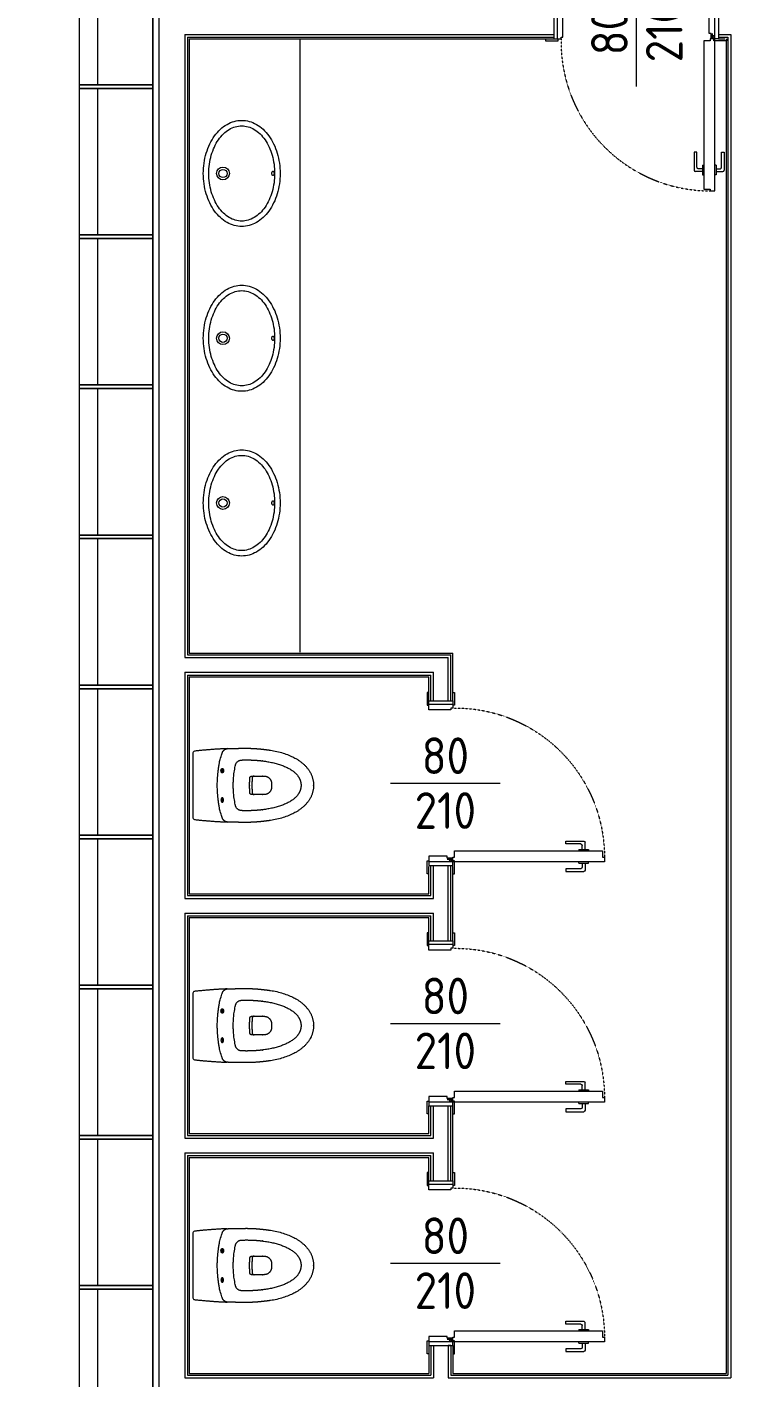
# Model space of a CAD drawing. Header units: millimetres. Extents: x 153 to 11230, y 154 to 10357.
# Drawn here: x 9637 to 10026, y 863 to 1601 of the extents above; entities that cross this region are included whole.
import ezdxf
from ezdxf.enums import TextEntityAlignment as Align

# ---------------------------------------------------------------- set-up
doc = ezdxf.new("R2010")
doc.units = ezdxf.units.MM
doc.linetypes.add('AUSGEZOGEN', pattern=[0])
doc.linetypes.add('HIDDEN4', pattern=[0.125, 0.025, -0.1])
for name, color, linetype, lineweight in [('430_TAVOLATI_001-AM_0', 3, 'Continuous', 0), ('436_INTONACO_001-AM_0', 8, 'Continuous', 0), ('437_RIVESTIMENTI_001-AM_0', 13, 'Continuous', 0), ('439_TESTI_SERRAMENTI_001-AM_0', 11, 'Continuous', 0), ('441_SERRAMENTI_001-AM_0', 1, 'Continuous', 0), ('442_SANITARI_001-AM_0', 6, 'Continuous', 0), ('490_CAMPITURE_001-AM_0', 9, 'Continuous', 0), ('_Arredo Esserbella', 6, 'Continuous', 0)]:
    doc.layers.add(name, color=color, linetype=linetype, lineweight=lineweight)
doc.styles.get("Standard").update_dxf_attribs({"font": 'isocp.shx'})

# ---------------------------------------------------------------- blocks, each defined once
blk = doc.blocks.new('DOOR_80')
at = {"linetype": 'Continuous'}
for p, q in [((1.25, 69), (1.25, 74.25)), ((1.25, 74.25), (2, 74.25)), ((8.75, 74.25), (8, 74.25)), ((8.75, 69), (8.75, 74.25)), ((-3.25, 61.88), (-3.25, 71.63)), ((1.25, 72.38), (-2.5, 72.38)), ((-1.75, 70.13), (-1.75, 61.88)), ((1.25, 70.88), (-1, 70.88)), ((1.25, 69), (2, 69)), ((8.75, 69), (8, 69)), ((8.75, 72.38), (12.5, 72.38)), ((8.75, 70.88), (11, 70.88)), ((11.75, 70.13), (11.75, 61.88)), ((13.25, 61.88), (13.25, 71.63)), ((-1.75, 61.88), (-3.25, 61.88)), ((11.75, 61.88), (13.25, 61.88))]:
    blk.add_line(p, q, dxfattribs=at)
for p, q in [((45, -34), (45, 26)), ((3.25, 0), (3.25, -1.25)), ((3.25, -1.25), (3.25, -3))]:
    blk.add_line(p, q)
blk.add_lwpolyline([(8, 1), (8, 82), (4.5, 82), (4.5, 83), (2, 83), (2, 0), (4.5, 0), (4.5, 1)], close=True, dxfattribs=at)
for points in [[(-4.5, 0), (-4.5, 1), (2.5, 1), (2.5, 0)], [(2, 0), (4, 0), (4, -3), (5, -3), (5, -13), (2, -13)], [(94.5, 0), (94.5, 1), (87.5, 1), (87.5, 0)], [(88, 0), (86, 0), (86, -1), (85, -1), (85, -13), (88, -13)], [(-4.5, -13), (-4.5, -14), (2.5, -14), (2.5, -13)], [(94.5, -13), (94.5, -14), (87.5, -14), (87.5, -13)]]:
    blk.add_lwpolyline(points)
for points in [[(0, 0), (2, 0), (2, -13), (0, -13)], [(90, 0), (88, 0), (88, -13), (90, -13)]]:
    blk.add_lwpolyline(points, close=True)
blk.add_circle((3.25, -1.25), 0.75)
at = {"linetype": 'HIDDEN4'}
blk.add_arc((4.5, 1.49), 81.51, 358.95361, 90, dxfattribs=at)
at = {"linetype": 'Continuous'}
for centre, start, end in [((-2.5, 71.63), 90, 180), ((-1, 70.13), 90, 180), ((11, 70.13), 360, 90), ((12.5, 71.63), 360, 90)]:
    blk.add_arc(centre, 0.75, start, end, dxfattribs=at)
blk = doc.blocks.new('Etichetta_porte-H20')
for p in [(-15, 0), (15, 0)]:
    blk.add_attdef('000', text='', height=20, rotation=90).set_placement(p, align=Align.MIDDLE)
blk = doc.blocks.new('WC_ALA-SOSPESA')
for points, weights, degree, knots in [([(0, 67.96), (-0.01, 67.96), (-0.01, 67.96), (-0.02, 67.96), (-2.21, 67.89), (-6.65, 66.96), (-11.84, 62.57), (-16.02, 56.69), (-18.66, 48.41), (-19.23, 44.11), (-19.79, 39.93), (-20.25, 35.66), (-20.25, 31.43), (-20.25, 28.48), (-20.2, 25.51), (-20.1, 22.54), (-20.08, 21.95), (-20.09, 21.36), (-20.04, 20.77), (-19.92, 19.45), (-19, 18.44), (-17.77, 17.99), (-17.49, 17.89), (-17.21, 17.79), (-16.94, 17.69), (-11.59, 15.76), (-3.14, 15.3), (0, 15.3), (3.14, 15.3), (11.59, 15.76), (16.94, 17.69), (17.21, 17.79), (17.49, 17.89), (17.77, 17.99), (19, 18.44), (19.92, 19.45), (20.04, 20.77), (20.09, 21.36), (20.08, 21.95), (20.1, 22.54), (20.2, 25.51), (20.25, 28.48), (20.25, 31.43), (20.25, 35.66), (19.79, 39.93), (19.23, 44.11), (18.66, 48.41), (16.02, 56.69), (11.84, 62.57), (6.65, 66.96), (2.21, 67.89), (0.02, 67.96), (0.01, 67.96), (0.01, 67.96), (0, 67.96)], [0.923211917899, 0.923211917899, 0.923211917899, 0.923211917899, 0.923211917899, 0.923211917899, 0.923211917899, 0.923211917899, 0.923211917899, 0.923211917899, 0.947648994068, 0.981148846149, 1.02371147414, 1.00703240501, 0.991745043453, 0.977849389459, 0.975126416576, 0.972456884947, 0.969840794572, 0.88655758338, 0.896610651856, 1, 1, 1, 1, 1, 1, 1, 1, 1, 1, 1, 1, 1, 0.896610651856, 0.88655758338, 0.969840794572, 0.972456884947, 0.975126416576, 0.977849389459, 0.991745043453, 1.00703240501, 1.02371147414, 0.981148846149, 0.947648994068, 0.923211917899, 0.923211917899, 0.923211917899, 0.923211917899, 0.923211917899, 0.923211917899, 0.923211917899, 0.923211917899, 0.923211917899, 0.923211917899], 3, [2306.030606, 2306.030606, 2306.030606, 2306.030606, 2306.249364, 2306.249364, 2306.249364, 2314.350004, 2322.397859, 2330.901274, 2342.329252, 2342.329252, 2342.329252, 2444.395177, 2444.395177, 2444.395177, 2510.03789, 2510.03789, 2510.03789, 2522.901144, 2522.901144, 2522.901144, 2559.942247, 2559.942247, 2559.942247, 2568.762676, 2568.762676, 2568.762676, 2581.798922, 2581.798922, 2581.798922, 2594.835168, 2594.835168, 2594.835168, 2603.655598, 2603.655598, 2603.655598, 2640.696701, 2640.696701, 2640.696701, 2653.559955, 2653.559955, 2653.559955, 2719.202668, 2719.202668, 2719.202668, 2821.268592, 2821.268592, 2821.268592, 2832.696571, 2841.199986, 2849.247841, 2857.348481, 2857.348481, 2857.348481, 2857.567238, 2857.567238, 2857.567238, 2857.567238]), ([(0, 61.09), (-2.44, 61.09), (-5.02, 60.01), (-7.18, 57.41), (-11.84, 51.84), (-13.88, 41.93), (-13.88, 31.28), (-13.88, 30.36), (-13.86, 29.44), (-13.82, 28.52), (-13.76, 26.9), (-12.72, 25.64), (-11.13, 25.27), (-7.12, 24.32), (-2.45, 24.01), (0, 24.01), (2.45, 24.01), (7.12, 24.32), (11.13, 25.27), (12.72, 25.64), (13.76, 26.9), (13.82, 28.52), (13.86, 29.44), (13.88, 30.36), (13.88, 31.28), (13.88, 41.93), (11.84, 51.84), (7.18, 57.41), (5.02, 60.01), (2.44, 61.09), (0, 61.09)], [1.02146402213, 0.962623174711, 0.921141007612, 0.89701752083, 0.858745488331, 0.904969439385, 1.03568937399, 1.02299622234, 1.01109976434, 1, 0.864616812789, 0.864616812789, 1, 1, 1, 1, 1, 1, 1, 0.864616812789, 0.864616812789, 1, 1.01109976434, 1.02299622234, 1.03568937399, 0.904969439385, 0.858745488331, 0.89701752083, 0.921141007612, 0.962623174711, 1.02146402213], 3, [-419.421737, -419.421737, -419.421737, -419.421737, -293.276579, -293.276579, -293.276579, -64.6627, -64.6627, -64.6627, -42.463862, -42.463862, -42.463862, 2.148896, 2.148896, 2.148896, 11.760351, 11.760351, 11.760351, 21.371807, 21.371807, 21.371807, 65.984565, 65.984565, 65.984565, 88.183403, 88.183403, 88.183403, 316.797282, 316.797282, 316.797282, 442.94244, 442.94244, 442.94244, 442.94244]), ([(0, 44.94), (-0.25, 44.94), (-0.49, 44.94), (-0.73, 44.94), (-0.84, 44.94), (-0.95, 44.94), (-1.06, 44.94), (-3.26, 44.94), (-4.88, 43.44), (-5.05, 41.25), (-5.06, 41.07), (-5.09, 40.82), (-5.09, 40.65), (-5.09, 38.48), (-5.09, 36.31), (-5.09, 34.14), (-5.09, 33.59), (-4.72, 33.19), (-4.18, 33.14), (-4.12, 33.14), (-4.06, 33.13), (-4, 33.13), (-2.68, 33.02), (-1.34, 32.96), (0, 32.96), (0, 32.96), (0, 32.96), (0, 32.96), (0, 32.96), (0, 32.96), (0, 32.96), (1.34, 32.96), (2.68, 33.02), (4, 33.13), (4.06, 33.13), (4.12, 33.14), (4.18, 33.14), (4.72, 33.19), (5.09, 33.59), (5.09, 34.14), (5.09, 36.31), (5.09, 38.48), (5.09, 40.65), (5.09, 40.82), (5.06, 41.07), (5.05, 41.25), (4.88, 43.44), (3.26, 44.94), (1.06, 44.94), (0.95, 44.94), (0.84, 44.94), (0.73, 44.94), (0.49, 44.94), (0.25, 44.94), (0, 44.94)], [0.998622937592, 0.998622937592, 0.998622937592, 0.998622937592, 0.998622937592, 0.998622937592, 0.998622937592, 0.82129183161, 0.82129183161, 0.998622937592, 0.998622937592, 0.998622937592, 0.998622937592, 0.998622937592, 0.998622937592, 0.998622937592, 0.823017726886, 0.823017726886, 0.998622937592, 0.999080874228, 0.999539895031, 1, 0.989677120539, 0.979899978399, 0.97066857358, 0.970679577528, 0.970690582251, 0.97070158775, 0.970690582251, 0.970679577528, 0.97066857358, 0.979899978399, 0.989677120539, 1, 0.999539895031, 0.999080874228, 0.998622937592, 0.823017726886, 0.823017726886, 0.998622937592, 0.998622937592, 0.998622937592, 0.998622937592, 0.998622937592, 0.998622937592, 0.998622937592, 0.82129183161, 0.82129183161, 0.998622937592, 0.998622937592, 0.998622937592, 0.998622937592, 0.998622937592, 0.998622937592, 0.998622937592], 3, [-74.161711, -74.161711, -74.161711, -74.161711, -66.540226, -66.540226, -66.540226, -63.243118, -63.243118, -63.243118, -4.852603, -4.852603, -4.852603, 0.382783, 0.382783, 0.382783, 65.456031, 65.456031, 65.456031, 79.98245, 79.98245, 79.98245, 81.930863, 81.930863, 81.930863, 125.645303, 125.645303, 125.645303, 125.697422, 125.697422, 125.697422, 125.749542, 125.749542, 125.749542, 169.463982, 169.463982, 169.463982, 171.412395, 171.412395, 171.412395, 185.938813, 185.938813, 185.938813, 251.012061, 251.012061, 251.012061, 256.247447, 256.247447, 256.247447, 314.637962, 314.637962, 314.637962, 317.935071, 317.935071, 317.935071, 325.556555, 325.556555, 325.556555, 325.556555]), ([(-5.09, 35.41), (-5.09, 34.86), (-4.72, 34.46), (-4.18, 34.41), (-4.12, 34.4), (-4.06, 34.4), (-4, 34.39), (-2.68, 34.29), (-1.34, 34.22), (0, 34.22), (1.34, 34.22), (2.68, 34.29), (4, 34.39), (4.06, 34.4), (4.12, 34.4), (4.18, 34.41), (4.72, 34.46), (5.09, 34.86), (5.09, 35.41)], [1, 0.824152636501, 0.824152636501, 1, 1.00045856811, 1.00091822189, 1.00137896132, 0.991017196709, 0.981204531436, 0.971940965507, 0.981204531436, 0.991017196709, 1.00137896132, 1.00091822189, 1.00045856811, 1, 0.824152636501, 0.824152636501, 1], 3, [0, 0, 0, 0, 14.526419, 14.526419, 14.526419, 16.474831, 16.474831, 16.474831, 60.293515, 60.293515, 60.293515, 104.112198, 104.112198, 104.112198, 106.060611, 106.060611, 106.060611, 120.58703, 120.58703, 120.58703, 120.58703]), ([(-20.04, 20.77), (-19.79, 14.68), (-19.34, 8.68), (-18.67, 2.88), (-18.6, 2.35), (-18.21, 2), (-17.67, 2), (-11.78, 2), (-5.89, 2), (0, 2), (5.89, 2), (11.78, 2), (17.67, 2), (18.21, 2), (18.6, 2.35), (18.67, 2.88), (19.34, 8.68), (19.79, 14.68), (20.04, 20.77)], [0.947377087264, 0.921871766397, 0.901566528895, 0.88646137476, 0.736662617774, 0.736662617774, 0.88646137476, 0.88646137476, 0.88646137476, 0.88646137476, 0.88646137476, 0.88646137476, 0.88646137476, 0.736662617774, 0.736662617774, 0.88646137476, 0.901566528895, 0.921871766397, 0.947377087264], 3, [-320.073383, -320.073383, -320.073383, -320.073383, -191.690695, -191.690695, -191.690695, -177.450537, -177.450537, -177.450537, -0.731569, -0.731569, -0.731569, 175.987398, 175.987398, 175.987398, 190.227556, 190.227556, 190.227556, 318.610244, 318.610244, 318.610244, 318.610244]), ([(-9.21, 18.02), (-9.21, 17.32), (-7.99, 17.32), (-6.77, 17.32), (-6.77, 18.02), (-6.77, 18.72), (-7.99, 18.72), (-9.21, 18.72), (-9.21, 18.02)], [1, 0.707106781187, 1, 0.707106781187, 1, 0.707106781187, 1, 0.707106781187, 1], 2, [0, 0, 0, 14.926284, 14.926284, 29.852567, 29.852567, 44.778851, 44.778851, 59.705134, 59.705134, 59.705134]), ([(-6.87, 17.75), (-7.18, 18.17), (-7.99, 18.17), (-8.8, 18.17), (-9.11, 17.75)], [0.886103411618, 0.784511083164, 1, 0.784511083164, 0.886103411618], 2, [33.797208, 33.797208, 33.797208, 44.778851, 44.778851, 55.760493, 55.760493, 55.760493]), ([(9.21, 18.02), (9.21, 17.32), (7.99, 17.32), (6.77, 17.32), (6.77, 18.02), (6.77, 18.72), (7.99, 18.72), (9.21, 18.72), (9.21, 18.02)], [1, 0.707106781187, 1, 0.707106781187, 1, 0.707106781187, 1, 0.707106781187, 1], 2, [0, 0, 0, 14.926284, 14.926284, 29.852567, 29.852567, 44.778851, 44.778851, 59.705134, 59.705134, 59.705134]), ([(6.87, 17.75), (7.18, 18.17), (7.99, 18.17), (8.8, 18.17), (9.11, 17.75)], [0.886103411618, 0.784511083164, 1, 0.784511083164, 0.886103411618], 2, [33.797208, 33.797208, 33.797208, 44.778851, 44.778851, 55.760493, 55.760493, 55.760493])]:
    blk.add_rational_spline(points, weights, degree=degree, knots=knots)
blk.add_rational_spline([(-0.01, 32.96), (0, 32.96), (0, 32.96)], [1, 0.999989187147, 1], degree=2)
blk = doc.blocks.new('perim mens frag W800')
at = {"transparency": 33554687, "flags": 128}
for points in [[(-420, 200), (-400, 200), (-400, -200), (-420, -200)], [(400, 200), (420, 200), (420, -200), (400, -200)], [(-400, 100), (400, 100), (400, -200), (-400, -200)]]:
    blk.add_lwpolyline(points, close=True, dxfattribs=at)
at = {"transparency": 33554559, "flags": 128}
blk.add_lwpolyline([(-400, 200), (400, 200), (400, -200), (-400, -200)], close=True, dxfattribs=at)

msp = doc.modelspace()

# ---------------------------------------------------------------- hatches: boundary and pattern name
at = {"layer": '490_CAMPITURE_001-AM_0'}
h = msp.add_hatch(dxfattribs=at)
h.set_pattern_fill('ANSI37', color=256, scale=5, style=0)
h.set_pattern_definition([(45, (183.315, 9445.208), (-11.22532, 11.22532), []), (135, (183.315, 9445.208), (-11.22532, -11.22532), [])])
h.paths.add_polyline_path([(7927.257, 422.208), (7927.257, 391.207), (7949.315, 391.207), (7949.315, 379.208), (10388.315, 379.208), (10388.315, 1904.208), (10333.315, 1904.208), (10333.315, 1879.208), (10360.315, 1879.208), (10360.315, 1799.208), (10330.315, 1799.208), (10330.315, 1739.208), (10345.315, 1739.208), (10345.315, 422.208)])
h.paths.add_polyline_path([(9517.033, 400.813, -1), (9542.033, 400.813, -1)], flags=16)
h.paths.add_polyline_path([(8399.385, 400.813, -1), (8374.385, 400.813, -1)], flags=16)
h.paths.add_polyline_path([(10343.029, 1769.21, -1), (10368.029, 1769.21, -1)], flags=16)

# ---------------------------------------------------------------- linework, layer by layer
at = {"layer": '430_TAVOLATI_001-AM_0', "linetype": 'AUSGEZOGEN'}
for p, q in [((9925.065, 1604.708), (9925.065, 1596.708)), ((9723.315, 1596.708), (9723.315, 1256.208)), ((9723.315, 1596.708), (9925.065, 1596.708)), ((10015.065, 1596.708), (10021.815, 1596.708)), ((10021.815, 1596.708), (10021.815, 862.708)), ((9723.315, 1256.208), (9867.315, 1256.208)), ((9867.315, 1232.678), (9867.315, 1256.208)), ((9723.315, 1248.208), (9723.315, 1124.708)), ((9723.315, 1248.208), (9859.315, 1248.208)), ((9859.315, 1232.678), (9859.315, 1248.208)), ((9859.315, 1124.708), (9859.315, 1142.678)), ((9859.315, 1142.678), (9867.315, 1142.678)), ((9867.315, 1101.428), (9867.315, 1142.678)), ((9723.315, 1124.708), (9859.315, 1124.708)), ((9723.315, 1116.708), (9723.315, 993.708)), ((9723.315, 1116.708), (9859.315, 1116.708)), ((9859.315, 1101.428), (9859.315, 1116.708)), ((9859.315, 1101.428), (9867.315, 1101.428)), ((9859.313, 1011.428), (9867.313, 1011.428)), ((9859.315, 993.708), (9859.313, 1011.428)), ((9867.313, 970.428), (9867.313, 1011.428)), ((9723.315, 993.708), (9859.315, 993.708)), ((9723.315, 985.708), (9723.315, 862.708)), ((9723.315, 985.708), (9859.315, 985.708)), ((9859.313, 970.428), (9859.315, 985.708)), ((9859.313, 970.428), (9867.313, 970.428)), ((9859.315, 880.428), (9867.315, 880.428)), ((9859.315, 880.428), (9859.315, 862.708)), ((9867.315, 880.428), (9867.315, 862.708)), ((9723.315, 862.708), (9859.315, 862.708)), ((9867.315, 862.708), (10021.815, 862.708))]:
    msp.add_line(p, q, dxfattribs=at)
at = {"layer": '430_TAVOLATI_001-AM_0'}
for p, q in [((10015.065, 1604.708), (10015.065, 1596.708)), ((9859.315, 1232.678), (9867.315, 1232.678))]:
    msp.add_line(p, q, dxfattribs=at)
at = {"layer": '430_TAVOLATI_001-AM_0', "linetype": 'AUSGEZOGEN', "elevation": 0}
msp.add_lwpolyline([(9709.315, 576.708), (9705.815, 576.708), (9705.815, 1733.208)], dxfattribs=at)
at = {"layer": '430_TAVOLATI_001-AM_0', "linetype": 'AUSGEZOGEN'}
msp.add_lwpolyline([(9724.815, 576.708), (9709.315, 576.708), (9709.315, 1733.208)], dxfattribs=at)
at = {"layer": '436_INTONACO_001-AM_0'}
for p, q in [((9724.815, 1595.208), (9724.815, 1257.708)), ((9724.815, 1595.208), (9925.065, 1595.208)), ((9925.065, 1596.708), (9925.065, 1595.208)), ((10015.065, 1596.708), (10015.065, 1595.208)), ((10015.065, 1595.208), (10020.315, 1595.208)), ((10020.315, 1595.208), (10020.315, 864.208)), ((9724.815, 1257.708), (9868.815, 1257.708)), ((9868.815, 1232.708), (9868.815, 1257.708)), ((9724.815, 1246.708), (9724.815, 1126.208)), ((9724.815, 1246.708), (9857.815, 1246.708)), ((9857.815, 1232.708), (9857.815, 1246.708)), ((9857.815, 1232.708), (9859.315, 1232.678)), ((9867.315, 1232.678), (9868.815, 1232.678)), ((9857.815, 1126.208), (9857.815, 1142.678)), ((9857.815, 1142.678), (9859.315, 1142.678)), ((9867.315, 1142.678), (9868.815, 1142.678)), ((9868.815, 1101.428), (9868.815, 1142.678)), ((9724.815, 1126.208), (9857.815, 1126.208)), ((9724.815, 1115.208), (9724.815, 995.208)), ((9724.815, 1115.208), (9857.815, 1115.208)), ((9857.815, 1101.428), (9857.815, 1115.208)), ((9857.815, 1101.428), (9859.315, 1101.428)), ((9867.315, 1101.428), (9868.815, 1101.428)), ((9857.815, 995.208), (9857.813, 1011.428)), ((9857.813, 1011.428), (9859.313, 1011.428)), ((9867.313, 1011.428), (9868.813, 1011.428)), ((9868.813, 970.428), (9868.813, 1011.428)), ((9724.815, 995.208), (9857.815, 995.208)), ((9724.815, 984.208), (9724.815, 864.208)), ((9724.815, 984.208), (9857.815, 984.208)), ((9857.813, 970.428), (9857.815, 984.208)), ((9857.813, 970.428), (9859.313, 970.428)), ((9867.313, 970.428), (9868.813, 970.428)), ((9857.815, 880.428), (9857.815, 864.208)), ((9857.815, 880.428), (9859.315, 880.428)), ((9868.815, 880.428), (9867.315, 880.428)), ((9868.815, 880.428), (9868.815, 864.208)), ((9724.815, 864.208), (9857.815, 864.208)), ((9868.815, 864.208), (10020.315, 864.208))]:
    msp.add_line(p, q, dxfattribs=at)
at = {"layer": '437_RIVESTIMENTI_001-AM_0'}
for p, q in [((9725.815, 1594.208), (9725.815, 1258.708)), ((9725.815, 1594.208), (9925.065, 1594.208)), ((10015.062, 1594.225), (10018.565, 1594.225)), ((10019.315, 1594.225), (10019.315, 865.208)), ((9725.815, 1258.708), (9869.815, 1258.708)), ((9869.815, 1232.708), (9869.815, 1258.708)), ((9725.815, 1245.708), (9725.815, 1127.208)), ((9725.815, 1245.708), (9856.815, 1245.708)), ((9856.815, 1232.708), (9856.815, 1245.708)), ((9856.815, 1127.208), (9856.815, 1142.178)), ((9869.815, 1101.428), (9869.815, 1142.178)), ((9725.815, 1127.208), (9856.815, 1127.208)), ((9725.815, 1114.208), (9725.815, 996.208)), ((9725.815, 1114.208), (9856.815, 1114.208)), ((9856.815, 1101.428), (9856.815, 1114.208)), ((9856.815, 996.208), (9856.813, 1011.428)), ((9869.813, 970.428), (9869.813, 1011.428)), ((9725.815, 996.208), (9856.815, 996.208)), ((9725.815, 983.208), (9725.815, 865.208)), ((9725.815, 983.208), (9856.815, 983.208)), ((9856.813, 970.428), (9856.815, 983.208)), ((9856.815, 880.428), (9856.815, 865.208)), ((9869.815, 880.428), (9869.815, 865.208)), ((9725.815, 865.208), (9856.815, 865.208)), ((9869.815, 865.208), (10019.315, 865.208))]:
    msp.add_line(p, q, dxfattribs=at)
at = {"layer": '442_SANITARI_001-AM_0'}
msp.add_line((9786.315, 1593.708), (9786.315, 1259.208), dxfattribs=at)
for points in [[(9754.47, 1491.708), (9753.44, 1491.743), (9752.412, 1491.848), (9751.389, 1492.022), (9750.374, 1492.265), (9749.368, 1492.577), (9748.375, 1492.957), (9747.396, 1493.403), (9746.434, 1493.916), (9745.492, 1494.492), (9744.571, 1495.132), (9743.674, 1495.834), (9742.804, 1496.595), (9741.961, 1497.415), (9741.148, 1498.291), (9740.368, 1499.22), (9739.621, 1500.202), (9738.911, 1501.233), (9738.237, 1502.311), (9737.603, 1503.433), (9737.01, 1504.597), (9736.458, 1505.799), (9735.95, 1507.038), (9735.487, 1508.309), (9735.069, 1509.61), (9734.698, 1510.938), (9734.375, 1512.29), (9734.1, 1513.662), (9733.874, 1515.05), (9733.698, 1516.453), (9733.572, 1517.866), (9733.496, 1519.285), (9733.47, 1520.708), (9733.496, 1522.131), (9733.572, 1523.551), (9733.698, 1524.963), (9733.874, 1526.366), (9734.1, 1527.754), (9734.375, 1529.126), (9734.698, 1530.478), (9735.069, 1531.806), (9735.487, 1533.107), (9735.95, 1534.379), (9736.458, 1535.617), (9737.01, 1536.82), (9737.603, 1537.983), (9738.237, 1539.105), (9738.911, 1540.183), (9739.621, 1541.214), (9740.368, 1542.196), (9741.148, 1543.125), (9741.961, 1544.001), (9742.804, 1544.821), (9743.674, 1545.582), (9744.571, 1546.284), (9745.492, 1546.924), (9746.434, 1547.501), (9747.396, 1548.013), (9748.375, 1548.459), (9749.368, 1548.839), (9750.374, 1549.151), (9751.389, 1549.394), (9752.412, 1549.568), (9753.44, 1549.673), (9754.47, 1549.708), (9755.501, 1549.673), (9756.529, 1549.568), (9757.552, 1549.394), (9758.567, 1549.151), (9759.573, 1548.839), (9760.566, 1548.459), (9761.545, 1548.013), (9762.507, 1547.501), (9763.449, 1546.924), (9764.37, 1546.284), (9765.267, 1545.582), (9766.137, 1544.821), (9766.98, 1544.001), (9767.793, 1543.125), (9768.573, 1542.196), (9769.32, 1541.214), (9770.03, 1540.183), (9770.704, 1539.105), (9771.338, 1537.983), (9771.931, 1536.82), (9772.483, 1535.617), (9772.991, 1534.379), (9773.454, 1533.107), (9773.872, 1531.806), (9774.243, 1530.478), (9774.566, 1529.126), (9774.841, 1527.754), (9775.067, 1526.366), (9775.243, 1524.963), (9775.369, 1523.551), (9775.445, 1522.131), (9775.47, 1520.708), (9775.445, 1519.285), (9775.369, 1517.866), (9775.243, 1516.453), (9775.067, 1515.05), (9774.841, 1513.662), (9774.566, 1512.29), (9774.243, 1510.938), (9773.872, 1509.61), (9773.454, 1508.309), (9772.991, 1507.038), (9772.483, 1505.799), (9771.931, 1504.597), (9771.338, 1503.433), (9770.704, 1502.311), (9770.03, 1501.233), (9769.32, 1500.202), (9768.573, 1499.22), (9767.793, 1498.291), (9766.98, 1497.415), (9766.137, 1496.595), (9765.267, 1495.834), (9764.37, 1495.132), (9763.449, 1494.492), (9762.507, 1493.916), (9761.545, 1493.403), (9760.566, 1492.957), (9759.573, 1492.577), (9758.567, 1492.265), (9757.552, 1492.022), (9756.529, 1491.848), (9755.501, 1491.743), (9754.47, 1491.708)], [(9754.47, 1494.708), (9753.587, 1494.739), (9752.706, 1494.833), (9751.829, 1494.989), (9750.959, 1495.208), (9750.097, 1495.487), (9749.245, 1495.828), (9748.406, 1496.228), (9747.582, 1496.687), (9746.774, 1497.204), (9745.985, 1497.778), (9745.217, 1498.407), (9744.47, 1499.09), (9743.748, 1499.825), (9743.051, 1500.61), (9742.382, 1501.443), (9741.743, 1502.323), (9741.133, 1503.248), (9740.556, 1504.214), (9740.013, 1505.22), (9739.504, 1506.263), (9739.031, 1507.341), (9738.596, 1508.452), (9738.199, 1509.592), (9737.841, 1510.758), (9737.523, 1511.949), (9737.246, 1513.161), (9737.01, 1514.391), (9736.816, 1515.636), (9736.665, 1516.893), (9736.557, 1518.16), (9736.492, 1519.432), (9736.47, 1520.708), (9736.492, 1521.984), (9736.557, 1523.256), (9736.665, 1524.523), (9736.816, 1525.78), (9737.01, 1527.026), (9737.246, 1528.255), (9737.523, 1529.467), (9737.841, 1530.658), (9738.199, 1531.824), (9738.596, 1532.964), (9739.031, 1534.075), (9739.504, 1535.153), (9740.013, 1536.196), (9740.556, 1537.202), (9741.133, 1538.169), (9741.743, 1539.093), (9742.382, 1539.973), (9743.051, 1540.806), (9743.748, 1541.591), (9744.47, 1542.326), (9745.217, 1543.009), (9745.985, 1543.638), (9746.774, 1544.212), (9747.582, 1544.729), (9748.406, 1545.188), (9749.245, 1545.588), (9750.097, 1545.929), (9750.959, 1546.208), (9751.829, 1546.427), (9752.706, 1546.583), (9753.587, 1546.677), (9754.47, 1546.708), (9755.354, 1546.677), (9756.235, 1546.583), (9757.112, 1546.427), (9757.982, 1546.208), (9758.844, 1545.929), (9759.696, 1545.588), (9760.535, 1545.188), (9761.359, 1544.729), (9762.166, 1544.212), (9762.956, 1543.638), (9763.724, 1543.009), (9764.471, 1542.326), (9765.193, 1541.591), (9765.89, 1540.806), (9766.559, 1539.973), (9767.198, 1539.093), (9767.808, 1538.169), (9768.385, 1537.202), (9768.928, 1536.196), (9769.437, 1535.153), (9769.91, 1534.075), (9770.345, 1532.964), (9770.742, 1531.824), (9771.1, 1530.658), (9771.418, 1529.467), (9771.695, 1528.255), (9771.931, 1527.026), (9772.125, 1525.78), (9772.276, 1524.523), (9772.384, 1523.256), (9772.449, 1521.984), (9772.47, 1520.708), (9772.449, 1519.432), (9772.384, 1518.16), (9772.276, 1516.893), (9772.125, 1515.636), (9771.931, 1514.391), (9771.695, 1513.161), (9771.418, 1511.949), (9771.1, 1510.758), (9770.742, 1509.592), (9770.345, 1508.452), (9769.91, 1507.341), (9769.437, 1506.263), (9768.928, 1505.22), (9768.385, 1504.214), (9767.808, 1503.248), (9767.198, 1502.323), (9766.559, 1501.443), (9765.89, 1500.61), (9765.193, 1499.825), (9764.471, 1499.09), (9763.724, 1498.407), (9762.956, 1497.778), (9762.166, 1497.204), (9761.359, 1496.687), (9760.535, 1496.228), (9759.696, 1495.828), (9758.844, 1495.487), (9757.982, 1495.208), (9757.112, 1494.989), (9756.235, 1494.833), (9755.354, 1494.739), (9754.47, 1494.708)], [(9771.559, 1519.508), (9771.442, 1519.531), (9771.33, 1519.599), (9771.226, 1519.71), (9771.135, 1519.86), (9771.061, 1520.041), (9771.005, 1520.249), (9770.971, 1520.474), (9770.959, 1520.708), (9770.971, 1520.942), (9771.005, 1521.167), (9771.061, 1521.375), (9771.135, 1521.557), (9771.226, 1521.706), (9771.33, 1521.817), (9771.442, 1521.885), (9771.559, 1521.908), (9771.676, 1521.885), (9771.789, 1521.817), (9771.893, 1521.706), (9771.984, 1521.557), (9772.058, 1521.375), (9772.114, 1521.167), (9772.148, 1520.942), (9772.159, 1520.708), (9772.148, 1520.474), (9772.114, 1520.249), (9772.058, 1520.041), (9771.984, 1519.86), (9771.893, 1519.71), (9771.789, 1519.599), (9771.676, 1519.531), (9771.559, 1519.508)], [(9754.47, 1401.708), (9753.44, 1401.743), (9752.412, 1401.848), (9751.389, 1402.022), (9750.374, 1402.265), (9749.368, 1402.577), (9748.375, 1402.957), (9747.396, 1403.403), (9746.434, 1403.916), (9745.492, 1404.492), (9744.571, 1405.132), (9743.674, 1405.834), (9742.804, 1406.595), (9741.961, 1407.415), (9741.148, 1408.291), (9740.368, 1409.22), (9739.621, 1410.202), (9738.911, 1411.233), (9738.237, 1412.311), (9737.603, 1413.433), (9737.01, 1414.597), (9736.458, 1415.799), (9735.95, 1417.038), (9735.487, 1418.309), (9735.069, 1419.61), (9734.698, 1420.938), (9734.375, 1422.29), (9734.1, 1423.662), (9733.874, 1425.05), (9733.698, 1426.453), (9733.572, 1427.866), (9733.496, 1429.285), (9733.47, 1430.708), (9733.496, 1432.131), (9733.572, 1433.551), (9733.698, 1434.963), (9733.874, 1436.366), (9734.1, 1437.754), (9734.375, 1439.126), (9734.698, 1440.478), (9735.069, 1441.806), (9735.487, 1443.107), (9735.95, 1444.379), (9736.458, 1445.617), (9737.01, 1446.82), (9737.603, 1447.983), (9738.237, 1449.105), (9738.911, 1450.183), (9739.621, 1451.214), (9740.368, 1452.196), (9741.148, 1453.125), (9741.961, 1454.001), (9742.804, 1454.821), (9743.674, 1455.582), (9744.571, 1456.284), (9745.492, 1456.924), (9746.434, 1457.501), (9747.396, 1458.013), (9748.375, 1458.459), (9749.368, 1458.839), (9750.374, 1459.151), (9751.389, 1459.394), (9752.412, 1459.568), (9753.44, 1459.673), (9754.47, 1459.708), (9755.501, 1459.673), (9756.529, 1459.568), (9757.552, 1459.394), (9758.567, 1459.151), (9759.573, 1458.839), (9760.566, 1458.459), (9761.545, 1458.013), (9762.507, 1457.501), (9763.449, 1456.924), (9764.37, 1456.284), (9765.267, 1455.582), (9766.137, 1454.821), (9766.98, 1454.001), (9767.793, 1453.125), (9768.573, 1452.196), (9769.32, 1451.214), (9770.03, 1450.183), (9770.704, 1449.105), (9771.338, 1447.983), (9771.931, 1446.82), (9772.483, 1445.617), (9772.991, 1444.379), (9773.454, 1443.107), (9773.872, 1441.806), (9774.243, 1440.478), (9774.566, 1439.126), (9774.841, 1437.754), (9775.067, 1436.366), (9775.243, 1434.963), (9775.369, 1433.551), (9775.445, 1432.131), (9775.47, 1430.708), (9775.445, 1429.285), (9775.369, 1427.866), (9775.243, 1426.453), (9775.067, 1425.05), (9774.841, 1423.662), (9774.566, 1422.29), (9774.243, 1420.938), (9773.872, 1419.61), (9773.454, 1418.309), (9772.991, 1417.038), (9772.483, 1415.799), (9771.931, 1414.597), (9771.338, 1413.433), (9770.704, 1412.311), (9770.03, 1411.233), (9769.32, 1410.202), (9768.573, 1409.22), (9767.793, 1408.291), (9766.98, 1407.415), (9766.137, 1406.595), (9765.267, 1405.834), (9764.37, 1405.132), (9763.449, 1404.492), (9762.507, 1403.916), (9761.545, 1403.403), (9760.566, 1402.957), (9759.573, 1402.577), (9758.567, 1402.265), (9757.552, 1402.022), (9756.529, 1401.848), (9755.501, 1401.743), (9754.47, 1401.708)], [(9754.47, 1404.708), (9753.587, 1404.739), (9752.706, 1404.833), (9751.829, 1404.989), (9750.959, 1405.208), (9750.097, 1405.487), (9749.245, 1405.828), (9748.406, 1406.228), (9747.582, 1406.687), (9746.774, 1407.204), (9745.985, 1407.778), (9745.217, 1408.407), (9744.47, 1409.09), (9743.748, 1409.825), (9743.051, 1410.61), (9742.382, 1411.443), (9741.743, 1412.323), (9741.133, 1413.248), (9740.556, 1414.214), (9740.013, 1415.22), (9739.504, 1416.263), (9739.031, 1417.341), (9738.596, 1418.452), (9738.199, 1419.592), (9737.841, 1420.758), (9737.523, 1421.949), (9737.246, 1423.161), (9737.01, 1424.391), (9736.816, 1425.636), (9736.665, 1426.893), (9736.557, 1428.16), (9736.492, 1429.432), (9736.47, 1430.708), (9736.492, 1431.984), (9736.557, 1433.256), (9736.665, 1434.523), (9736.816, 1435.78), (9737.01, 1437.026), (9737.246, 1438.255), (9737.523, 1439.467), (9737.841, 1440.658), (9738.199, 1441.824), (9738.596, 1442.964), (9739.031, 1444.075), (9739.504, 1445.153), (9740.013, 1446.196), (9740.556, 1447.202), (9741.133, 1448.169), (9741.743, 1449.093), (9742.382, 1449.973), (9743.051, 1450.806), (9743.748, 1451.591), (9744.47, 1452.326), (9745.217, 1453.009), (9745.985, 1453.638), (9746.774, 1454.212), (9747.582, 1454.729), (9748.406, 1455.188), (9749.245, 1455.588), (9750.097, 1455.929), (9750.959, 1456.208), (9751.829, 1456.427), (9752.706, 1456.583), (9753.587, 1456.677), (9754.47, 1456.708), (9755.354, 1456.677), (9756.235, 1456.583), (9757.112, 1456.427), (9757.982, 1456.208), (9758.844, 1455.929), (9759.696, 1455.588), (9760.535, 1455.188), (9761.359, 1454.729), (9762.166, 1454.212), (9762.956, 1453.638), (9763.724, 1453.009), (9764.471, 1452.326), (9765.193, 1451.591), (9765.89, 1450.806), (9766.559, 1449.973), (9767.198, 1449.093), (9767.808, 1448.169), (9768.385, 1447.202), (9768.928, 1446.196), (9769.437, 1445.153), (9769.91, 1444.075), (9770.345, 1442.964), (9770.742, 1441.824), (9771.1, 1440.658), (9771.418, 1439.467), (9771.695, 1438.255), (9771.931, 1437.026), (9772.125, 1435.78), (9772.276, 1434.523), (9772.384, 1433.256), (9772.449, 1431.984), (9772.47, 1430.708), (9772.449, 1429.432), (9772.384, 1428.16), (9772.276, 1426.893), (9772.125, 1425.636), (9771.931, 1424.391), (9771.695, 1423.161), (9771.418, 1421.949), (9771.1, 1420.758), (9770.742, 1419.592), (9770.345, 1418.452), (9769.91, 1417.341), (9769.437, 1416.263), (9768.928, 1415.22), (9768.385, 1414.214), (9767.808, 1413.248), (9767.198, 1412.323), (9766.559, 1411.443), (9765.89, 1410.61), (9765.193, 1409.825), (9764.471, 1409.09), (9763.724, 1408.407), (9762.956, 1407.778), (9762.166, 1407.204), (9761.359, 1406.687), (9760.535, 1406.228), (9759.696, 1405.828), (9758.844, 1405.487), (9757.982, 1405.208), (9757.112, 1404.989), (9756.235, 1404.833), (9755.354, 1404.739), (9754.47, 1404.708)], [(9771.559, 1429.508), (9771.442, 1429.531), (9771.33, 1429.599), (9771.226, 1429.71), (9771.135, 1429.86), (9771.061, 1430.041), (9771.005, 1430.249), (9770.971, 1430.474), (9770.959, 1430.708), (9770.971, 1430.942), (9771.005, 1431.167), (9771.061, 1431.375), (9771.135, 1431.557), (9771.226, 1431.706), (9771.33, 1431.817), (9771.442, 1431.885), (9771.559, 1431.908), (9771.676, 1431.885), (9771.789, 1431.817), (9771.893, 1431.706), (9771.984, 1431.557), (9772.058, 1431.375), (9772.114, 1431.167), (9772.148, 1430.942), (9772.159, 1430.708), (9772.148, 1430.474), (9772.114, 1430.249), (9772.058, 1430.041), (9771.984, 1429.86), (9771.893, 1429.71), (9771.789, 1429.599), (9771.676, 1429.531), (9771.559, 1429.508)], [(9754.47, 1311.708), (9753.44, 1311.743), (9752.412, 1311.848), (9751.389, 1312.022), (9750.374, 1312.265), (9749.368, 1312.577), (9748.375, 1312.957), (9747.396, 1313.403), (9746.434, 1313.916), (9745.492, 1314.492), (9744.571, 1315.132), (9743.674, 1315.834), (9742.804, 1316.595), (9741.961, 1317.415), (9741.148, 1318.291), (9740.368, 1319.22), (9739.621, 1320.202), (9738.911, 1321.233), (9738.237, 1322.311), (9737.603, 1323.433), (9737.01, 1324.597), (9736.458, 1325.799), (9735.95, 1327.038), (9735.487, 1328.309), (9735.069, 1329.61), (9734.698, 1330.938), (9734.375, 1332.29), (9734.1, 1333.662), (9733.874, 1335.05), (9733.698, 1336.453), (9733.572, 1337.866), (9733.496, 1339.285), (9733.47, 1340.708), (9733.496, 1342.131), (9733.572, 1343.551), (9733.698, 1344.963), (9733.874, 1346.366), (9734.1, 1347.754), (9734.375, 1349.126), (9734.698, 1350.478), (9735.069, 1351.806), (9735.487, 1353.107), (9735.95, 1354.379), (9736.458, 1355.617), (9737.01, 1356.82), (9737.603, 1357.983), (9738.237, 1359.105), (9738.911, 1360.183), (9739.621, 1361.214), (9740.368, 1362.196), (9741.148, 1363.125), (9741.961, 1364.001), (9742.804, 1364.821), (9743.674, 1365.582), (9744.571, 1366.284), (9745.492, 1366.924), (9746.434, 1367.501), (9747.396, 1368.013), (9748.375, 1368.459), (9749.368, 1368.839), (9750.374, 1369.151), (9751.389, 1369.394), (9752.412, 1369.568), (9753.44, 1369.673), (9754.47, 1369.708), (9755.501, 1369.673), (9756.529, 1369.568), (9757.552, 1369.394), (9758.567, 1369.151), (9759.573, 1368.839), (9760.566, 1368.459), (9761.545, 1368.013), (9762.507, 1367.501), (9763.449, 1366.924), (9764.37, 1366.284), (9765.267, 1365.582), (9766.137, 1364.821), (9766.98, 1364.001), (9767.793, 1363.125), (9768.573, 1362.196), (9769.32, 1361.214), (9770.03, 1360.183), (9770.704, 1359.105), (9771.338, 1357.983), (9771.931, 1356.82), (9772.483, 1355.617), (9772.991, 1354.379), (9773.454, 1353.107), (9773.872, 1351.806), (9774.243, 1350.478), (9774.566, 1349.126), (9774.841, 1347.754), (9775.067, 1346.366), (9775.243, 1344.963), (9775.369, 1343.551), (9775.445, 1342.131), (9775.47, 1340.708), (9775.445, 1339.285), (9775.369, 1337.866), (9775.243, 1336.453), (9775.067, 1335.05), (9774.841, 1333.662), (9774.566, 1332.29), (9774.243, 1330.938), (9773.872, 1329.61), (9773.454, 1328.309), (9772.991, 1327.038), (9772.483, 1325.799), (9771.931, 1324.597), (9771.338, 1323.433), (9770.704, 1322.311), (9770.03, 1321.233), (9769.32, 1320.202), (9768.573, 1319.22), (9767.793, 1318.291), (9766.98, 1317.415), (9766.137, 1316.595), (9765.267, 1315.834), (9764.37, 1315.132), (9763.449, 1314.492), (9762.507, 1313.916), (9761.545, 1313.403), (9760.566, 1312.957), (9759.573, 1312.577), (9758.567, 1312.265), (9757.552, 1312.022), (9756.529, 1311.848), (9755.501, 1311.743), (9754.47, 1311.708)], [(9754.47, 1314.708), (9753.587, 1314.739), (9752.706, 1314.833), (9751.829, 1314.989), (9750.959, 1315.208), (9750.097, 1315.487), (9749.245, 1315.828), (9748.406, 1316.228), (9747.582, 1316.687), (9746.774, 1317.204), (9745.985, 1317.778), (9745.217, 1318.407), (9744.47, 1319.09), (9743.748, 1319.825), (9743.051, 1320.61), (9742.382, 1321.443), (9741.743, 1322.323), (9741.133, 1323.248), (9740.556, 1324.214), (9740.013, 1325.22), (9739.504, 1326.263), (9739.031, 1327.341), (9738.596, 1328.452), (9738.199, 1329.592), (9737.841, 1330.758), (9737.523, 1331.949), (9737.246, 1333.161), (9737.01, 1334.391), (9736.816, 1335.636), (9736.665, 1336.893), (9736.557, 1338.16), (9736.492, 1339.432), (9736.47, 1340.708), (9736.492, 1341.984), (9736.557, 1343.256), (9736.665, 1344.523), (9736.816, 1345.78), (9737.01, 1347.026), (9737.246, 1348.255), (9737.523, 1349.467), (9737.841, 1350.658), (9738.199, 1351.824), (9738.596, 1352.964), (9739.031, 1354.075), (9739.504, 1355.153), (9740.013, 1356.196), (9740.556, 1357.202), (9741.133, 1358.169), (9741.743, 1359.093), (9742.382, 1359.973), (9743.051, 1360.806), (9743.748, 1361.591), (9744.47, 1362.326), (9745.217, 1363.009), (9745.985, 1363.638), (9746.774, 1364.212), (9747.582, 1364.729), (9748.406, 1365.188), (9749.245, 1365.588), (9750.097, 1365.929), (9750.959, 1366.208), (9751.829, 1366.427), (9752.706, 1366.583), (9753.587, 1366.677), (9754.47, 1366.708), (9755.354, 1366.677), (9756.235, 1366.583), (9757.112, 1366.427), (9757.982, 1366.208), (9758.844, 1365.929), (9759.696, 1365.588), (9760.535, 1365.188), (9761.359, 1364.729), (9762.166, 1364.212), (9762.956, 1363.638), (9763.724, 1363.009), (9764.471, 1362.326), (9765.193, 1361.591), (9765.89, 1360.806), (9766.559, 1359.973), (9767.198, 1359.093), (9767.808, 1358.169), (9768.385, 1357.202), (9768.928, 1356.196), (9769.437, 1355.153), (9769.91, 1354.075), (9770.345, 1352.964), (9770.742, 1351.824), (9771.1, 1350.658), (9771.418, 1349.467), (9771.695, 1348.255), (9771.931, 1347.026), (9772.125, 1345.78), (9772.276, 1344.523), (9772.384, 1343.256), (9772.449, 1341.984), (9772.47, 1340.708), (9772.449, 1339.432), (9772.384, 1338.16), (9772.276, 1336.893), (9772.125, 1335.636), (9771.931, 1334.391), (9771.695, 1333.161), (9771.418, 1331.949), (9771.1, 1330.758), (9770.742, 1329.592), (9770.345, 1328.452), (9769.91, 1327.341), (9769.437, 1326.263), (9768.928, 1325.22), (9768.385, 1324.214), (9767.808, 1323.248), (9767.198, 1322.323), (9766.559, 1321.443), (9765.89, 1320.61), (9765.193, 1319.825), (9764.471, 1319.09), (9763.724, 1318.407), (9762.956, 1317.778), (9762.166, 1317.204), (9761.359, 1316.687), (9760.535, 1316.228), (9759.696, 1315.828), (9758.844, 1315.487), (9757.982, 1315.208), (9757.112, 1314.989), (9756.235, 1314.833), (9755.354, 1314.739), (9754.47, 1314.708)], [(9771.559, 1339.508), (9771.442, 1339.531), (9771.33, 1339.599), (9771.226, 1339.71), (9771.135, 1339.86), (9771.061, 1340.041), (9771.005, 1340.249), (9770.971, 1340.474), (9770.959, 1340.708), (9770.971, 1340.942), (9771.005, 1341.167), (9771.061, 1341.375), (9771.135, 1341.557), (9771.226, 1341.706), (9771.33, 1341.817), (9771.442, 1341.885), (9771.559, 1341.908), (9771.676, 1341.885), (9771.789, 1341.817), (9771.893, 1341.706), (9771.984, 1341.557), (9772.058, 1341.375), (9772.114, 1341.167), (9772.148, 1340.942), (9772.159, 1340.708), (9772.148, 1340.474), (9772.114, 1340.249), (9772.058, 1340.041), (9771.984, 1339.86), (9771.893, 1339.71), (9771.789, 1339.599), (9771.676, 1339.531), (9771.559, 1339.508)]]:
    msp.add_lwpolyline(points, dxfattribs=at)
for centre, radius in [((9744.22, 1520.708), 3.5), ((9744.22, 1520.708), 2.25), ((9744.22, 1430.708), 3.5), ((9744.22, 1430.708), 2.25), ((9744.22, 1340.708), 3.5), ((9744.22, 1340.708), 2.25)]:
    msp.add_circle(centre, radius, dxfattribs=at)

# ---------------------------------------------------------------- block references
at = {"layer": '439_TESTI_SERRAMENTI_001-AM_0'}
ref = msp.add_blockref('Etichetta_porte-H20', (9970.494, 1598.206), dxfattribs=at)
ref.add_attrib('000', '80', dxfattribs={"layer": '0', "height": 20, "rotation": 90}).set_placement((9955.494, 1598.206), align=Align.MIDDLE)
ref.add_attrib('000', '210', dxfattribs={"layer": '0', "height": 20, "rotation": 90}).set_placement((9985.494, 1598.206), align=Align.MIDDLE)
ref = msp.add_blockref('Etichetta_porte-H20', (9865.815, 1187.679), dxfattribs=dict(at, rotation=270))
ref.add_attrib('000', '80', dxfattribs={"layer": '0', "height": 20}).set_placement((9865.815, 1202.679), align=Align.MIDDLE)
ref.add_attrib('000', '210', dxfattribs={"layer": '0', "height": 20}).set_placement((9865.815, 1172.679), align=Align.MIDDLE)
ref = msp.add_blockref('Etichetta_porte-H20', (9865.815, 1056.429), dxfattribs=dict(at, rotation=270))
ref.add_attrib('000', '80', dxfattribs={"layer": '0', "height": 20}).set_placement((9865.815, 1071.429), align=Align.MIDDLE)
ref.add_attrib('000', '210', dxfattribs={"layer": '0', "height": 20}).set_placement((9865.815, 1041.429), align=Align.MIDDLE)
ref = msp.add_blockref('Etichetta_porte-H20', (9865.815, 925.429), dxfattribs=dict(at, rotation=270))
ref.add_attrib('000', '80', dxfattribs={"layer": '0', "height": 20}).set_placement((9865.815, 940.429), align=Align.MIDDLE)
ref.add_attrib('000', '210', dxfattribs={"layer": '0', "height": 20}).set_placement((9865.815, 910.429), align=Align.MIDDLE)
at = {"layer": '441_SERRAMENTI_001-AM_0', "rotation": 180}
msp.add_blockref('DOOR_80', (10015.065, 1594.208), dxfattribs=at)
at = {"layer": '441_SERRAMENTI_001-AM_0', "xscale": -1, "rotation": 270}
for p in [(9869.813, 1142.678), (9869.813, 1011.428), (9869.813, 880.428)]:
    msp.add_blockref('DOOR_80', p, dxfattribs=at)
at = {"layer": '442_SANITARI_001-AM_0', "rotation": 270}
for p in [(9725.815, 1186.458), (9725.815, 1055.208), (9725.815, 924.208)]:
    msp.add_blockref('WC_ALA-SOSPESA', p, dxfattribs=at)
at = {"layer": '_Arredo Esserbella', "transparency": 33554687, "rotation": 90}
for p, xscale, yscale, zscale in [((9685.815, 1609.208, 0), 0.1, 0.1, 0.1), ((9685.815, 1609.208, 0), 0.1000000000000001, 0.1000000000000001, 0.1000000000000001), ((9685.815, 1527.208, 0), 0.1, 0.1, 0.1), ((9685.815, 1527.208, 0), 0.1000000000000001, 0.1000000000000001, 0.1000000000000001), ((9685.815, 1445.208, 0), 0.1, 0.1, 0.1), ((9685.815, 1445.208, 0), 0.1000000000000001, 0.1000000000000001, 0.1000000000000001), ((9685.815, 1363.208, 0), 0.1, 0.1, 0.1), ((9685.815, 1363.208, 0), 0.1000000000000001, 0.1000000000000001, 0.1000000000000001), ((9685.815, 1281.208, 0), 0.1, 0.1, 0.1), ((9685.815, 1281.208, 0), 0.1000000000000001, 0.1000000000000001, 0.1000000000000001), ((9685.815, 1199.208, 0), 0.1, 0.1, 0.1), ((9685.815, 1199.208, 0), 0.1000000000000001, 0.1000000000000001, 0.1000000000000001), ((9685.815, 1117.208, 0), 0.1, 0.1, 0.1), ((9685.815, 1117.208, 0), 0.1000000000000001, 0.1000000000000001, 0.1000000000000001), ((9685.815, 1035.208, 0), 0.1, 0.1, 0.1), ((9685.815, 1035.208, 0), 0.1000000000000001, 0.1000000000000001, 0.1000000000000001), ((9685.815, 953.208, 0), 0.1, 0.1, 0.1), ((9685.815, 953.208, 0), 0.1000000000000001, 0.1000000000000001, 0.1000000000000001), ((9685.815, 871.208, 0), 0.1, 0.1, 0.1), ((9685.815, 871.208, 0), 0.1000000000000001, 0.1000000000000001, 0.1000000000000001)]:
    msp.add_blockref('perim mens frag W800', p, dxfattribs=dict(at, xscale=xscale, yscale=yscale, zscale=zscale))

doc.saveas('drawing.dxf')
